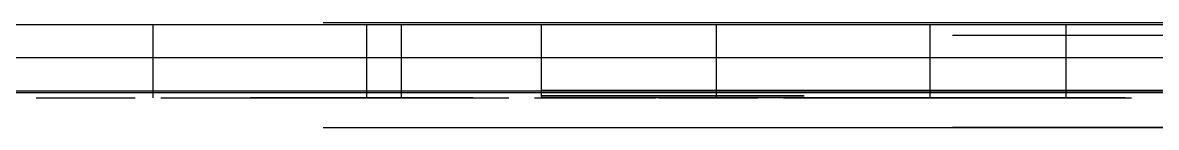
# Model space of a CAD drawing. Header units: metres. Extents: x 34 to 6747, y -110 to 120.
# Drawn here: x 1406 to 2703, y 0 to 120 of the extents above; entities that cross this region are included whole.
import ezdxf

# ---------------------------------------------------------------- set-up
doc = ezdxf.new("R2010")
doc.units = ezdxf.units.M
for name, color, linetype in [('RBAR-T12-F1', 3, 'Continuous'), ('RBAR-T12-H', 3, 'Continuous'), ('RBAR-T16-I', 4, 'Continuous'), ('RBAR-T16-J2', 4, 'Continuous'), ('RBAR-T16-J3', 4, 'Continuous'), ('RBAR-T16-K', 4, 'Continuous'), ('RBAR-T20-M', 5, 'Continuous'), ('RBAR-T20-M1', 5, 'Continuous'), ('RBAR-T20-O', 5, 'Continuous'), ('RBAR-T25-N', 6, 'Continuous'), ('RBAR-T8-A', 1, 'Continuous'), ('RBAR-T8-A1', 1, 'Continuous'), ('RBAR-T8-A2', 1, 'Continuous'), ('RBAR-T8-A3', 1, 'Continuous'), ('RBAR-T8-A4', 1, 'Continuous'), ('RBAR-T8-B', 1, 'Continuous'), ('RBAR-T8-B1', 1, 'Continuous'), ('RBAR-T8-B2', 1, 'Continuous'), ('RBAR-T8-C', 1, 'Continuous'), ('RBAR-T8-D', 1, 'Continuous'), ('RBAR-T8-E', 1, 'Continuous')]:
    doc.layers.add(name, color=color, linetype=linetype)

msp = doc.modelspace()

# ---------------------------------------------------------------- linework, layer by layer
at = {"layer": 'RBAR-T12-F1'}
msp.add_polyline3d([(2000, 36, 1769), (2000, 36, 2894)], dxfattribs=at)
at = {"layer": 'RBAR-T12-H'}
for points in [[(2229.1, 36, 1808.6), (2229.1, 36, 2020.3), (2228.6, 36, 2024.8), (2227.3, 36, 2029.2), (2225.2, 36, 2033.2), (2222.3, 36, 2036.7), (2218.8, 36, 2039.5), (2214.8, 36, 2041.7), (2210.5, 36, 2043), (2206, 36, 2043.4), (2023.1, 36, 2043.4), (2018.6, 36, 2043), (2014.3, 36, 2041.7), (2010.3, 36, 2039.5), (2006.8, 36, 2036.7), (2003.9, 36, 2033.2), (2001.8, 36, 2029.2), (2000.4, 36, 2024.8), (2000, 36, 2020.3), (2000, 36, 1837.5), (2000.4, 36, 1833), (2001.8, 36, 1828.6), (2003.9, 36, 1824.6), (2006.8, 36, 1821.1), (2010.3, 36, 1818.3), (2014.3, 36, 1816.1), (2018.6, 36, 1814.8), (2023.1, 36, 1814.4), (2234.8, 36, 1814.4), (2229.1, 36, 1808.6), (2300.5, 36, 1737.1), (2157.6, 36, 1737.1)], [(2229.1, 36, 2233.9), (2229.1, 36, 2445.6), (2228.6, 36, 2450.1), (2227.3, 36, 2454.5), (2225.2, 36, 2458.4), (2222.3, 36, 2461.9), (2218.8, 36, 2464.8), (2214.8, 36, 2467), (2210.5, 36, 2468.3), (2206, 36, 2468.7), (2023.1, 36, 2468.7), (2018.6, 36, 2468.3), (2014.3, 36, 2467), (2010.3, 36, 2464.8), (2006.8, 36, 2461.9), (2003.9, 36, 2458.4), (2001.8, 36, 2454.5), (2000.4, 36, 2450.1), (2000, 36, 2445.6), (2000, 36, 2262.8), (2000.4, 36, 2258.2), (2001.8, 36, 2253.9), (2003.9, 36, 2249.9), (2006.8, 36, 2246.4), (2010.3, 36, 2243.5), (2014.3, 36, 2241.4), (2018.6, 36, 2240.1), (2023.1, 36, 2239.7), (2234.8, 36, 2239.7), (2229.1, 36, 2233.9), (2300.5, 36, 2162.4), (2157.6, 36, 2162.4)], [(2229.1, 36, 2659.2), (2229.1, 36, 2870.9), (2228.6, 36, 2875.4), (2227.3, 36, 2879.7), (2225.2, 36, 2883.7), (2222.3, 36, 2887.2), (2218.8, 36, 2890.1), (2214.8, 36, 2892.2), (2210.5, 36, 2893.6), (2206, 36, 2894), (2023.1, 36, 2894), (2018.6, 36, 2893.6), (2014.3, 36, 2892.2), (2010.3, 36, 2890.1), (2006.8, 36, 2887.2), (2003.9, 36, 2883.7), (2001.8, 36, 2879.7), (2000.4, 36, 2875.4), (2000, 36, 2870.9), (2000, 36, 2688), (2000.4, 36, 2683.5), (2001.8, 36, 2679.2), (2003.9, 36, 2675.2), (2006.8, 36, 2671.7), (2010.3, 36, 2668.8), (2014.3, 36, 2666.7), (2018.6, 36, 2665.4), (2023.1, 36, 2664.9), (2234.8, 36, 2664.9), (2229.1, 36, 2659.2), (2300.5, 36, 2587.7), (2157.6, 36, 2587.7)]]:
    msp.add_polyline3d(points, dxfattribs=at)
at = {"layer": 'RBAR-T16-I'}
for points in [[(149.9, 80, 732.5), (5149.9, 80, 732.5)], [(370, 80, 2197.5), (5370, 80, 2197.5)]]:
    msp.add_polyline3d(points, dxfattribs=at)
at = {"layer": 'RBAR-T16-J2'}
for points in [[(1750.2, 120, 2098.6), (1750.2, 120, 2859.9), (1750.8, 120, 2866.2), (1752.6, 120, 2872.2), (1755.6, 120, 2877.8), (1759.6, 120, 2882.6), (1764.4, 120, 2886.6), (1770, 120, 2889.6), (1776, 120, 2891.4), (1782.3, 120, 2892), (2784, 120, 2892), (2790.3, 120, 2891.4), (2796.3, 120, 2889.6), (2801.8, 120, 2886.6), (2806.7, 120, 2882.6), (2810.7, 120, 2877.8), (2813.6, 120, 2872.2), (2815.5, 120, 2866.2), (2816.1, 120, 2859.9), (2816.1, 120, 2098.6)], [(1750.2, 0, 38), (1750.2, 0, 799.3), (1750.8, 0, 805.6), (1752.6, 0, 811.6), (1755.6, 0, 817.2), (1759.6, 0, 822), (1764.4, 0, 826), (1770, 0, 829), (1776, 0, 830.8), (1782.3, 0, 831.4), (2784, 0, 831.4), (2790.3, 0, 830.8), (2796.3, 0, 829), (2801.8, 0, 826), (2806.7, 0, 822), (2810.7, 0, 817.2), (2813.6, 0, 811.6), (2815.5, 0, 805.6), (2816.1, 0, 799.3), (2816.1, 0, 38)]]:
    msp.add_polyline3d(points, dxfattribs=at)
at = {"layer": 'RBAR-T16-J3'}
for points in [[(2070, 120, 2102.8), (2070, 120, 2860.1), (2070.6, 120, 2866.3), (2072.4, 120, 2872.3), (2075.4, 120, 2877.8), (2079.3, 120, 2882.7), (2084.2, 120, 2886.6), (2089.7, 120, 2889.6), (2095.7, 120, 2891.4), (2101.9, 120, 2892), (3387.3, 120, 2892), (3393.5, 120, 2891.4), (3399.5, 120, 2889.6), (3405, 120, 2886.6), (3409.8, 120, 2882.7), (3413.8, 120, 2877.8), (3416.7, 120, 2872.3), (3418.6, 120, 2866.3), (3419.2, 120, 2860.1), (3419.2, 120, 2102.8)], [(2070, 0, 38), (2070, 0, 795.3), (2070.6, 0, 801.5), (2072.4, 0, 807.5), (2075.4, 0, 813), (2079.3, 0, 817.8), (2084.2, 0, 821.8), (2089.7, 0, 824.8), (2095.7, 0, 826.6), (2101.9, 0, 827.2), (3387.3, 0, 827.2), (3393.5, 0, 826.6), (3399.5, 0, 824.8), (3405, 0, 821.8), (3409.8, 0, 817.8), (3413.8, 0, 813), (3416.7, 0, 807.5), (3418.6, 0, 801.5), (3419.2, 0, 795.3), (3419.2, 0, 38)]]:
    msp.add_polyline3d(points, dxfattribs=at)
at = {"layer": 'RBAR-T16-K'}
for points in [[(3740, 105.3, 38), (3740, 105.3, 799.8), (3739.4, 105.3, 806), (3737.5, 105.3, 812.1), (3734.6, 105.3, 817.6), (3730.6, 105.3, 822.5), (3725.7, 105.3, 826.5), (3720.2, 105.3, 829.4), (3714.2, 105.3, 831.2), (3707.9, 105.3, 831.9), (2470, 105.3, 831.9)], [(3740, 0, 38), (3740, 0, 799.8), (3739.4, 0, 806), (3737.5, 0, 812.1), (3734.6, 0, 817.6), (3730.6, 0, 822.5), (3725.7, 0, 826.5), (3720.2, 0, 829.4), (3714.2, 0, 831.2), (3707.9, 0, 831.9), (2470, 0, 831.9)]]:
    msp.add_polyline3d(points, dxfattribs=at)
at = {"layer": 'RBAR-T20-M'}
for points in [[(2000, 40, 40), (2000, 40, 410.2), (2001.4, 40, 424.1), (2005.4, 40, 437.4), (2012, 40, 449.7), (2020.8, 40, 460.4), (2031.6, 40, 469.3), (2043.8, 40, 475.8), (2057.1, 40, 479.9), (2071, 40, 481.2), (2557.9, 40, 481.2), (2571.7, 40, 479.9), (2585, 40, 475.8), (2597.3, 40, 469.3), (2608.1, 40, 460.4), (2616.9, 40, 449.7), (2623.5, 40, 437.4), (2627.5, 40, 424.1), (2628.9, 40, 410.2), (2628.9, 40, 40)], [(2000, 40, 2448.8), (2000, 40, 2819), (2001.4, 40, 2832.9), (2005.4, 40, 2846.2), (2012, 40, 2858.4), (2020.8, 40, 2869.2), (2031.6, 40, 2878), (2043.8, 40, 2884.6), (2057.1, 40, 2888.6), (2071, 40, 2890), (2557.9, 40, 2890), (2571.7, 40, 2888.6), (2585, 40, 2884.6), (2597.3, 40, 2878), (2608.1, 40, 2869.2), (2616.9, 40, 2858.4), (2623.5, 40, 2846.2), (2627.5, 40, 2832.9), (2628.9, 40, 2819), (2628.9, 40, 2448.8)]]:
    msp.add_polyline3d(points, dxfattribs=at)
at = {"layer": 'RBAR-T20-M1'}
for points in [[(2000, 40, 610.1), (2000, 40, 766.5), (2001.4, 40, 780.3), (2005.4, 40, 793.6), (2011.9, 40, 805.8), (2020.7, 40, 816.5), (2031.4, 40, 825.3), (2043.6, 40, 831.8), (2056.9, 40, 835.8), (2070.6, 40, 837.2), (3241.2, 40, 837.2), (3254.9, 40, 835.8), (3268.2, 40, 831.8), (3280.4, 40, 825.3), (3291.1, 40, 816.5), (3299.9, 40, 805.8), (3306.4, 40, 793.6), (3310.4, 40, 780.3), (3311.8, 40, 766.5), (3311.8, 40, 40)], [(2000, 40, 2663), (2000, 40, 2819.4), (2001.4, 40, 2833.1), (2005.4, 40, 2846.4), (2011.9, 40, 2858.6), (2020.7, 40, 2869.3), (2031.4, 40, 2878.1), (2043.6, 40, 2884.6), (2056.9, 40, 2888.6), (2070.6, 40, 2890), (3241.2, 40, 2890), (3254.9, 40, 2888.6), (3268.2, 40, 2884.6), (3280.4, 40, 2878.1), (3291.1, 40, 2869.3), (3299.9, 40, 2858.6), (3306.4, 40, 2846.4), (3310.4, 40, 2833.1), (3311.8, 40, 2819.4), (3311.8, 40, 2092.8)]]:
    msp.add_polyline3d(points, dxfattribs=at)
at = {"layer": 'RBAR-T20-O'}
msp.add_polyline3d([(40, 40, 1552.5), (1177.1, 40, 1552.5), (1184.2, 40, 1552.1), (1191.3, 40, 1551), (1198.2, 40, 1549.2), (1455, 40, 1468.2), (1461.9, 40, 1466.4), (1469, 40, 1465.4), (1476.1, 40, 1465), (6126.9, 40, 1465)], dxfattribs=at)
at = {"layer": 'RBAR-T25-N'}
for points in [[(2000, 42.5, 923.1), (2000, 42.5, 1060.5), (2001.7, 42.5, 1077.9), (2006.8, 42.5, 1094.6), (2015, 42.5, 1110), (2026.1, 42.5, 1123.5), (2039.6, 42.5, 1134.6), (2055, 42.5, 1142.8), (2071.7, 42.5, 1147.9), (2089.1, 42.5, 1149.6), (3229.2, 42.5, 1149.6), (3246.6, 42.5, 1147.9), (3263.3, 42.5, 1142.8), (3278.7, 42.5, 1134.6), (3292.2, 42.5, 1123.5), (3303.3, 42.5, 1110), (3311.5, 42.5, 1094.6), (3316.6, 42.5, 1077.9), (3318.3, 42.5, 1060.5), (3318.3, 42.5, 42.5)], [(2000, 42.5, 2661), (2000, 42.5, 2798.4), (2001.7, 42.5, 2815.8), (2006.8, 42.5, 2832.5), (2015, 42.5, 2847.9), (2026.1, 42.5, 2861.4), (2039.6, 42.5, 2872.5), (2055, 42.5, 2880.7), (2071.7, 42.5, 2885.8), (2089.1, 42.5, 2887.5), (3229.2, 42.5, 2887.5), (3246.6, 42.5, 2885.8), (3263.3, 42.5, 2880.7), (3278.7, 42.5, 2872.5), (3292.2, 42.5, 2861.4), (3303.3, 42.5, 2847.9), (3311.5, 42.5, 2832.5), (3316.6, 42.5, 2815.8), (3318.3, 42.5, 2798.4), (3318.3, 42.5, 1780.4)]]:
    msp.add_polyline3d(points, dxfattribs=at)
at = {"layer": 'RBAR-T8-A'}
for points in [[(1554.8, 34, 1284.6), (1554.8, 34, 2409.6)], [(1697.3, 34, 1284.3), (1697.3, 34, 2409.3)]]:
    msp.add_polyline3d(points, dxfattribs=at)
at = {"layer": 'RBAR-T8-A1'}
for points in [[(1692.3, 34, 34), (1692.3, 34, 1384)], [(1692.3, 34, 1546), (1692.3, 34, 2896)], [(2000, 34, 34), (2000, 34, 1384)], [(2000, 34, 1546), (2000, 34, 2896)], [(2307.7, 34, 34), (2307.7, 34, 1384)], [(2307.7, 34, 1546), (2307.7, 34, 2896)], [(2615.4, 34, 34), (2615.4, 34, 1384)], [(2615.4, 34, 1546), (2615.4, 34, 2896)]]:
    msp.add_polyline3d(points, dxfattribs=at)
at = {"layer": 'RBAR-T8-A2'}
for points in [[(1533.3, 34, 34), (1533.3, 34, 1484)], [(1666.7, 34, 34), (1666.7, 34, 1484)], [(1800, 34, 34), (1800, 34, 1484)], [(1933.3, 34, 34), (1933.3, 34, 1484)], [(2066.7, 34, 34), (2066.7, 34, 1484)], [(2200, 34, 34), (2200, 34, 1484)], [(2333.3, 34, 34), (2333.3, 34, 1484)], [(2466.7, 34, 34), (2466.7, 34, 1484)], [(2600, 34, 34), (2600, 34, 1484)]]:
    msp.add_polyline3d(points, dxfattribs=at)
at = {"layer": 'RBAR-T8-A3'}
for points in [[(700, 118, 488.3), (5700, 118, 488.3)], [(842.5, 118, 1139.4), (5842.5, 118, 1139.4)], [(984.9, 118, 1790.6), (5984.9, 118, 1790.6)], [(1127.4, 118, 2441.7), (6127.4, 118, 2441.7)], [(700, 42, 162.8), (5700, 42, 162.8)], [(842.5, 42, 813.9), (5842.5, 42, 813.9)], [(984.9, 42, 1465), (5984.9, 42, 1465)], [(1127.4, 42, 2116.1), (6127.4, 42, 2116.1)], [(1269.9, 42, 2767.2), (6269.9, 42, 2767.2)]]:
    msp.add_polyline3d(points, dxfattribs=at)
at = {"layer": 'RBAR-T8-A4'}
for points in [[(1269.9, 118, 209.3), (6319.9, 118, 209.3)], [(1412.4, 118, 1046.4), (6462.4, 118, 1046.4)], [(1554.8, 118, 1883.6), (6604.8, 118, 1883.6)], [(1697.3, 118, 2720.7), (6747.3, 118, 2720.7)], [(1412.4, 42, 627.9), (6462.4, 42, 627.9)], [(1554.8, 42, 1465), (6604.8, 42, 1465)], [(1697.3, 42, 2302.1), (6747.3, 42, 2302.1)]]:
    msp.add_polyline3d(points, dxfattribs=at)
at = {"layer": 'RBAR-T8-B'}
for points in [[(1421.8, 34, 1840), (1421.8, 34, 2224.2), (1422.1, 34, 2227.3), (1423.1, 34, 2230.4), (1424.6, 34, 2233.2), (1426.6, 34, 2235.6), (1429, 34, 2237.6), (1431.8, 34, 2239.1), (1434.9, 34, 2240.1), (1438, 34, 2240.4), (1518.9, 34, 2240.4), (1522, 34, 2240.1), (1525.1, 34, 2239.1), (1527.9, 34, 2237.6), (1530.3, 34, 2235.6), (1532.3, 34, 2233.2), (1533.8, 34, 2230.4), (1534.8, 34, 2227.3), (1535.1, 34, 2224.2), (1535.1, 34, 1840)], [(1564.3, 34, 1840), (1564.3, 34, 2224.2), (1564.6, 34, 2227.3), (1565.5, 34, 2230.4), (1567, 34, 2233.2), (1569, 34, 2235.6), (1571.5, 34, 2237.6), (1574.3, 34, 2239.1), (1577.3, 34, 2240.1), (1580.5, 34, 2240.4), (1661.4, 34, 2240.4), (1664.5, 34, 2240.1), (1667.5, 34, 2239.1), (1670.3, 34, 2237.6), (1672.8, 34, 2235.6), (1674.8, 34, 2233.2), (1676.3, 34, 2230.4), (1677.2, 34, 2227.3), (1677.5, 34, 2224.2), (1677.5, 34, 1840)], [(1706.8, 34, 1840), (1706.8, 34, 2224.2), (1707.1, 34, 2227.3), (1708, 34, 2230.4), (1709.5, 34, 2233.2), (1711.5, 34, 2235.6), (1713.9, 34, 2237.6), (1716.7, 34, 2239.1), (1719.8, 34, 2240.1), (1722.9, 34, 2240.4), (1803.8, 34, 2240.4), (1807, 34, 2240.1), (1810, 34, 2239.1), (1812.8, 34, 2237.6), (1815.3, 34, 2235.6), (1817.3, 34, 2233.2), (1818.8, 34, 2230.4), (1819.7, 34, 2227.3), (1820, 34, 2224.2), (1820, 34, 1840)], [(1849.2, 34, 1840), (1849.2, 34, 2224.2), (1849.5, 34, 2227.3), (1850.4, 34, 2230.4), (1851.9, 34, 2233.2), (1854, 34, 2235.6), (1856.4, 34, 2237.6), (1859.2, 34, 2239.1), (1862.2, 34, 2240.1), (1865.4, 34, 2240.4), (1946.3, 34, 2240.4), (1949.4, 34, 2240.1), (1952.5, 34, 2239.1), (1955.3, 34, 2237.6), (1957.7, 34, 2235.6), (1959.7, 34, 2233.2), (1961.2, 34, 2230.4), (1962.1, 34, 2227.3), (1962.5, 34, 2224.2), (1962.5, 34, 1840)], [(1991.7, 34, 1840), (1991.7, 34, 2224.2), (1992, 34, 2227.3), (1992.9, 34, 2230.4), (1994.4, 34, 2233.2), (1996.4, 34, 2235.6), (1998.9, 34, 2237.6), (2001.7, 34, 2239.1), (2004.7, 34, 2240.1), (2007.9, 34, 2240.4), (2088.7, 34, 2240.4), (2091.9, 34, 2240.1), (2094.9, 34, 2239.1), (2097.7, 34, 2237.6), (2100.2, 34, 2235.6), (2102.2, 34, 2233.2), (2103.7, 34, 2230.4), (2104.6, 34, 2227.3), (2104.9, 34, 2224.2), (2104.9, 34, 1840)], [(2134.1, 34, 1840), (2134.1, 34, 2224.2), (2134.5, 34, 2227.3), (2135.4, 34, 2230.4), (2136.9, 34, 2233.2), (2138.9, 34, 2235.6), (2141.3, 34, 2237.6), (2144.1, 34, 2239.1), (2147.2, 34, 2240.1), (2150.3, 34, 2240.4), (2231.2, 34, 2240.4), (2234.4, 34, 2240.1), (2237.4, 34, 2239.1), (2240.2, 34, 2237.6), (2242.6, 34, 2235.6), (2244.6, 34, 2233.2), (2246.1, 34, 2230.4), (2247.1, 34, 2227.3), (2247.4, 34, 2224.2), (2247.4, 34, 1840)], [(2276.6, 34, 1840), (2276.6, 34, 2224.2), (2276.9, 34, 2227.3), (2277.8, 34, 2230.4), (2279.3, 34, 2233.2), (2281.3, 34, 2235.6), (2283.8, 34, 2237.6), (2286.6, 34, 2239.1), (2289.6, 34, 2240.1), (2292.8, 34, 2240.4), (2373.7, 34, 2240.4), (2376.8, 34, 2240.1), (2379.9, 34, 2239.1), (2382.6, 34, 2237.6), (2385.1, 34, 2235.6), (2387.1, 34, 2233.2), (2388.6, 34, 2230.4), (2389.5, 34, 2227.3), (2389.8, 34, 2224.2), (2389.8, 34, 1840)], [(2419.1, 34, 1840), (2419.1, 34, 2224.2), (2419.4, 34, 2227.3), (2420.3, 34, 2230.4), (2421.8, 34, 2233.2), (2423.8, 34, 2235.6), (2426.3, 34, 2237.6), (2429.1, 34, 2239.1), (2432.1, 34, 2240.1), (2435.2, 34, 2240.4), (2516.1, 34, 2240.4), (2519.3, 34, 2240.1), (2522.3, 34, 2239.1), (2525.1, 34, 2237.6), (2527.6, 34, 2235.6), (2529.6, 34, 2233.2), (2531.1, 34, 2230.4), (2532, 34, 2227.3), (2532.3, 34, 2224.2), (2532.3, 34, 1840)], [(2561.5, 34, 1840), (2561.5, 34, 2224.2), (2561.8, 34, 2227.3), (2562.8, 34, 2230.4), (2564.3, 34, 2233.2), (2566.3, 34, 2235.6), (2568.7, 34, 2237.6), (2571.5, 34, 2239.1), (2574.5, 34, 2240.1), (2577.7, 34, 2240.4), (2658.6, 34, 2240.4), (2661.7, 34, 2240.1), (2664.8, 34, 2239.1), (2667.6, 34, 2237.6), (2670, 34, 2235.6), (2672, 34, 2233.2), (2673.5, 34, 2230.4), (2674.5, 34, 2227.3), (2674.8, 34, 2224.2), (2674.8, 34, 1840)]]:
    msp.add_polyline3d(points, dxfattribs=at)
at = {"layer": 'RBAR-T8-B1'}
for points in [[(2000, 34, 1022.2), (2000, 34, 1397.9), (2000.3, 34, 1401), (2001.2, 34, 1404), (2002.7, 34, 1406.7), (2004.6, 34, 1409.1), (2007, 34, 1411.1), (2009.8, 34, 1412.5), (2012.7, 34, 1413.4), (2015.8, 34, 1413.7), (2114.7, 34, 1413.7), (2117.8, 34, 1413.4), (2120.8, 34, 1412.5), (2123.5, 34, 1411.1), (2125.9, 34, 1409.1), (2127.9, 34, 1406.7), (2129.3, 34, 1404), (2130.2, 34, 1401), (2130.5, 34, 1397.9), (2130.5, 34, 1022.2)], [(2000, 34, 1516.3), (2000, 34, 1892), (2000.3, 34, 1895.1), (2001.2, 34, 1898.1), (2002.7, 34, 1900.8), (2004.6, 34, 1903.2), (2007, 34, 1905.2), (2009.8, 34, 1906.6), (2012.7, 34, 1907.5), (2015.8, 34, 1907.8), (2114.7, 34, 1907.8), (2117.8, 34, 1907.5), (2120.8, 34, 1906.6), (2123.5, 34, 1905.2), (2125.9, 34, 1903.2), (2127.9, 34, 1900.8), (2129.3, 34, 1898.1), (2130.2, 34, 1895.1), (2130.5, 34, 1892), (2130.5, 34, 1516.3)], [(2000, 34, 2010.3), (2000, 34, 2386.1), (2000.3, 34, 2389.2), (2001.2, 34, 2392.1), (2002.7, 34, 2394.9), (2004.6, 34, 2397.3), (2007, 34, 2399.2), (2009.8, 34, 2400.7), (2012.7, 34, 2401.6), (2015.8, 34, 2401.9), (2114.7, 34, 2401.9), (2117.8, 34, 2401.6), (2120.8, 34, 2400.7), (2123.5, 34, 2399.2), (2125.9, 34, 2397.3), (2127.9, 34, 2394.9), (2129.3, 34, 2392.1), (2130.2, 34, 2389.2), (2130.5, 34, 2386.1), (2130.5, 34, 2010.3)], [(2000, 34, 2504.4), (2000, 34, 2880.2), (2000.3, 34, 2883.3), (2001.2, 34, 2886.2), (2002.7, 34, 2889), (2004.6, 34, 2891.4), (2007, 34, 2893.3), (2009.8, 34, 2894.8), (2012.7, 34, 2895.7), (2015.8, 34, 2896), (2114.7, 34, 2896), (2117.8, 34, 2895.7), (2120.8, 34, 2894.8), (2123.5, 34, 2893.3), (2125.9, 34, 2891.4), (2127.9, 34, 2889), (2129.3, 34, 2886.2), (2130.2, 34, 2883.3), (2130.5, 34, 2880.2), (2130.5, 34, 2504.4)]]:
    msp.add_polyline3d(points, dxfattribs=at)
at = {"layer": 'RBAR-T8-B2'}
for points in [[(1555.6, 34, 2455.4), (1555.6, 34, 2879.8), (1555.6, 34.3, 2883), (1555.6, 35.2, 2886), (1555.6, 36.7, 2888.8), (1555.6, 38.7, 2891.3), (1555.6, 41.2, 2893.3), (1555.6, 44, 2894.8), (1555.6, 47, 2895.7), (1555.6, 50.2, 2896), (1555.6, 100.7, 2896), (1555.6, 103.8, 2895.7), (1555.6, 106.9, 2894.8), (1555.6, 109.7, 2893.3), (1555.6, 112.1, 2891.3), (1555.6, 114.1, 2888.8), (1555.6, 115.6, 2886), (1555.6, 116.5, 2883), (1555.6, 116.9, 2879.8), (1555.6, 116.9, 2455.4)], [(1800, 34, 34), (1800, 34, 458.4), (1800, 34.3, 461.5), (1800, 35.2, 464.6), (1800, 36.7, 467.4), (1800, 38.7, 469.8), (1800, 41.2, 471.8), (1800, 44, 473.3), (1800, 47, 474.2), (1800, 50.2, 474.6), (1800, 100.7, 474.6), (1800, 103.8, 474.2), (1800, 106.9, 473.3), (1800, 109.7, 471.8), (1800, 112.1, 469.8), (1800, 114.1, 467.4), (1800, 115.6, 464.6), (1800, 116.5, 461.5), (1800, 116.9, 458.4), (1800, 116.9, 34)], [(1800, 34, 639.4), (1800, 34, 1063.7), (1800, 34.3, 1066.9), (1800, 35.2, 1069.9), (1800, 36.7, 1072.7), (1800, 38.7, 1075.2), (1800, 41.2, 1077.2), (1800, 44, 1078.7), (1800, 47, 1079.6), (1800, 50.2, 1079.9), (1800, 100.7, 1079.9), (1800, 103.8, 1079.6), (1800, 106.9, 1078.7), (1800, 109.7, 1077.2), (1800, 112.1, 1075.2), (1800, 114.1, 1072.7), (1800, 115.6, 1069.9), (1800, 116.5, 1066.9), (1800, 116.9, 1063.7), (1800, 116.9, 639.4)], [(1800, 34, 1244.7), (1800, 34, 1669.1), (1800, 34.3, 1672.3), (1800, 35.2, 1675.3), (1800, 36.7, 1678.1), (1800, 38.7, 1680.5), (1800, 41.2, 1682.6), (1800, 44, 1684), (1800, 47, 1685), (1800, 50.2, 1685.3), (1800, 100.7, 1685.3), (1800, 103.8, 1685), (1800, 106.9, 1684), (1800, 109.7, 1682.6), (1800, 112.1, 1680.5), (1800, 114.1, 1678.1), (1800, 115.6, 1675.3), (1800, 116.5, 1672.3), (1800, 116.9, 1669.1), (1800, 116.9, 1244.7)], [(1800, 34, 1850.1), (1800, 34, 2274.5), (1800, 34.3, 2277.6), (1800, 35.2, 2280.7), (1800, 36.7, 2283.5), (1800, 38.7, 2285.9), (1800, 41.2, 2287.9), (1800, 44, 2289.4), (1800, 47, 2290.3), (1800, 50.2, 2290.6), (1800, 100.7, 2290.6), (1800, 103.8, 2290.3), (1800, 106.9, 2289.4), (1800, 109.7, 2287.9), (1800, 112.1, 2285.9), (1800, 114.1, 2283.5), (1800, 115.6, 2280.7), (1800, 116.5, 2277.6), (1800, 116.9, 2274.5), (1800, 116.9, 1850.1)], [(1839.8, 34, 1418.6), (1839.8, 34, 1842.9), (1839.8, 34.3, 1846.1), (1839.8, 35.2, 1849.1), (1839.8, 36.7, 1851.9), (1839.8, 38.7, 1854.4), (1839.8, 41.2, 1856.4), (1839.8, 44, 1857.9), (1839.8, 47, 1858.8), (1839.8, 50.2, 1859.1), (1839.8, 100.7, 1859.1), (1839.8, 103.8, 1858.8), (1839.8, 106.9, 1857.9), (1839.8, 109.7, 1856.4), (1839.8, 112.1, 1854.4), (1839.8, 114.1, 1851.9), (1839.8, 115.6, 1849.1), (1839.8, 116.5, 1846.1), (1839.8, 116.9, 1842.9), (1839.8, 116.9, 1418.6)], [(2000, 34, 2455.4), (2000, 34, 2879.8), (2000, 34.3, 2883), (2000, 35.2, 2886), (2000, 36.7, 2888.8), (2000, 38.7, 2891.3), (2000, 41.2, 2893.3), (2000, 44, 2894.8), (2000, 47, 2895.7), (2000, 50.2, 2896), (2000, 100.7, 2896), (2000, 103.8, 2895.7), (2000, 106.9, 2894.8), (2000, 109.7, 2893.3), (2000, 112.1, 2891.3), (2000, 114.1, 2888.8), (2000, 115.6, 2886), (2000, 116.5, 2883), (2000, 116.9, 2879.8), (2000, 116.9, 2455.4)], [(2200, 34, 34), (2200, 34, 458.4), (2200, 34.3, 461.5), (2200, 35.2, 464.6), (2200, 36.7, 467.4), (2200, 38.7, 469.8), (2200, 41.2, 471.8), (2200, 44, 473.3), (2200, 47, 474.2), (2200, 50.2, 474.6), (2200, 100.7, 474.6), (2200, 103.8, 474.2), (2200, 106.9, 473.3), (2200, 109.7, 471.8), (2200, 112.1, 469.8), (2200, 114.1, 467.4), (2200, 115.6, 464.6), (2200, 116.5, 461.5), (2200, 116.9, 458.4), (2200, 116.9, 34)], [(2200, 34, 639.4), (2200, 34, 1063.7), (2200, 34.3, 1066.9), (2200, 35.2, 1069.9), (2200, 36.7, 1072.7), (2200, 38.7, 1075.2), (2200, 41.2, 1077.2), (2200, 44, 1078.7), (2200, 47, 1079.6), (2200, 50.2, 1079.9), (2200, 100.7, 1079.9), (2200, 103.8, 1079.6), (2200, 106.9, 1078.7), (2200, 109.7, 1077.2), (2200, 112.1, 1075.2), (2200, 114.1, 1072.7), (2200, 115.6, 1069.9), (2200, 116.5, 1066.9), (2200, 116.9, 1063.7), (2200, 116.9, 639.4)], [(2200, 34, 1244.7), (2200, 34, 1669.1), (2200, 34.3, 1672.3), (2200, 35.2, 1675.3), (2200, 36.7, 1678.1), (2200, 38.7, 1680.5), (2200, 41.2, 1682.6), (2200, 44, 1684), (2200, 47, 1685), (2200, 50.2, 1685.3), (2200, 100.7, 1685.3), (2200, 103.8, 1685), (2200, 106.9, 1684), (2200, 109.7, 1682.6), (2200, 112.1, 1680.5), (2200, 114.1, 1678.1), (2200, 115.6, 1675.3), (2200, 116.5, 1672.3), (2200, 116.9, 1669.1), (2200, 116.9, 1244.7)], [(2200, 34, 1850.1), (2200, 34, 2274.5), (2200, 34.3, 2277.6), (2200, 35.2, 2280.7), (2200, 36.7, 2283.5), (2200, 38.7, 2285.9), (2200, 41.2, 2287.9), (2200, 44, 2289.4), (2200, 47, 2290.3), (2200, 50.2, 2290.6), (2200, 100.7, 2290.6), (2200, 103.8, 2290.3), (2200, 106.9, 2289.4), (2200, 109.7, 2287.9), (2200, 112.1, 2285.9), (2200, 114.1, 2283.5), (2200, 115.6, 2280.7), (2200, 116.5, 2277.6), (2200, 116.9, 2274.5), (2200, 116.9, 1850.1)], [(2444.4, 34, 2455.4), (2444.4, 34, 2879.8), (2444.4, 34.3, 2883), (2444.4, 35.2, 2886), (2444.4, 36.7, 2888.8), (2444.4, 38.7, 2891.3), (2444.4, 41.2, 2893.3), (2444.4, 44, 2894.8), (2444.4, 47, 2895.7), (2444.4, 50.2, 2896), (2444.4, 100.7, 2896), (2444.4, 103.8, 2895.7), (2444.4, 106.9, 2894.8), (2444.4, 109.7, 2893.3), (2444.4, 112.1, 2891.3), (2444.4, 114.1, 2888.8), (2444.4, 115.6, 2886), (2444.4, 116.5, 2883), (2444.4, 116.9, 2879.8), (2444.4, 116.9, 2455.4)], [(2600, 34, 34), (2600, 34, 458.4), (2600, 34.3, 461.5), (2600, 35.2, 464.6), (2600, 36.7, 467.4), (2600, 38.7, 469.8), (2600, 41.2, 471.8), (2600, 44, 473.3), (2600, 47, 474.2), (2600, 50.2, 474.6), (2600, 100.7, 474.6), (2600, 103.8, 474.2), (2600, 106.9, 473.3), (2600, 109.7, 471.8), (2600, 112.1, 469.8), (2600, 114.1, 467.4), (2600, 115.6, 464.6), (2600, 116.5, 461.5), (2600, 116.9, 458.4), (2600, 116.9, 34)], [(2600, 34, 639.4), (2600, 34, 1063.7), (2600, 34.3, 1066.9), (2600, 35.2, 1069.9), (2600, 36.7, 1072.7), (2600, 38.7, 1075.2), (2600, 41.2, 1077.2), (2600, 44, 1078.7), (2600, 47, 1079.6), (2600, 50.2, 1079.9), (2600, 100.7, 1079.9), (2600, 103.8, 1079.6), (2600, 106.9, 1078.7), (2600, 109.7, 1077.2), (2600, 112.1, 1075.2), (2600, 114.1, 1072.7), (2600, 115.6, 1069.9), (2600, 116.5, 1066.9), (2600, 116.9, 1063.7), (2600, 116.9, 639.4)], [(2600, 34, 1244.7), (2600, 34, 1669.1), (2600, 34.3, 1672.3), (2600, 35.2, 1675.3), (2600, 36.7, 1678.1), (2600, 38.7, 1680.5), (2600, 41.2, 1682.6), (2600, 44, 1684), (2600, 47, 1685), (2600, 50.2, 1685.3), (2600, 100.7, 1685.3), (2600, 103.8, 1685), (2600, 106.9, 1684), (2600, 109.7, 1682.6), (2600, 112.1, 1680.5), (2600, 114.1, 1678.1), (2600, 115.6, 1675.3), (2600, 116.5, 1672.3), (2600, 116.9, 1669.1), (2600, 116.9, 1244.7)], [(2600, 34, 1850.1), (2600, 34, 2274.5), (2600, 34.3, 2277.6), (2600, 35.2, 2280.7), (2600, 36.7, 2283.5), (2600, 38.7, 2285.9), (2600, 41.2, 2287.9), (2600, 44, 2289.4), (2600, 47, 2290.3), (2600, 50.2, 2290.6), (2600, 100.7, 2290.6), (2600, 103.8, 2290.3), (2600, 106.9, 2289.4), (2600, 109.7, 2287.9), (2600, 112.1, 2285.9), (2600, 114.1, 2283.5), (2600, 115.6, 2280.7), (2600, 116.5, 2277.6), (2600, 116.9, 2274.5), (2600, 116.9, 1850.1)]]:
    msp.add_polyline3d(points, dxfattribs=at)
at = {"layer": 'RBAR-T8-C'}
msp.add_polyline3d([(2374.9, 34, 2313.9), (2374.9, 34, 2879.8), (2374.6, 34, 2883), (2373.7, 34, 2886), (2372.2, 34, 2888.8), (2370.2, 34, 2891.3), (2367.7, 34, 2893.3), (2364.9, 34, 2894.8), (2361.9, 34, 2895.7), (2358.7, 34, 2896), (2000, 34, 2896)], dxfattribs=at)
at = {"layer": 'RBAR-T8-D'}
for points in [[(1873.5, 34, 581.4), (1873.5, 34, 883.9), (1873.2, 34, 886.9), (1872.3, 34, 889.9), (1870.9, 34, 892.6), (1868.9, 34, 894.9), (1866.6, 34, 896.9), (1863.9, 34, 898.3), (1860.9, 34, 899.2), (1857.9, 34, 899.5), (1682.3, 34, 899.5), (1679.2, 34, 899.2), (1676.3, 34, 898.3), (1673.6, 34, 896.9), (1671.2, 34, 894.9), (1669.3, 34, 892.6), (1667.9, 34, 889.9), (1667, 34, 886.9), (1666.7, 34, 883.9), (1666.7, 34, 600.9), (1667, 34, 597.9), (1667.9, 34, 595), (1669.3, 34, 592.3), (1671.2, 34, 589.9), (1673.6, 34, 588), (1676.3, 34, 586.5), (1679.2, 34, 585.6), (1682.3, 34, 585.3), (1877.4, 34, 585.3), (1873.5, 34, 581.4), (1921.8, 34, 533.1), (1825.2, 34, 533.1)], [(1873.5, 34, 1080.5), (1873.5, 34, 1383), (1873.2, 34, 1386.1), (1872.3, 34, 1389), (1870.9, 34, 1391.7), (1868.9, 34, 1394), (1866.6, 34, 1396), (1863.9, 34, 1397.4), (1860.9, 34, 1398.3), (1857.9, 34, 1398.6), (1682.3, 34, 1398.6), (1679.2, 34, 1398.3), (1676.3, 34, 1397.4), (1673.6, 34, 1396), (1671.2, 34, 1394), (1669.3, 34, 1391.7), (1667.9, 34, 1389), (1667, 34, 1386.1), (1666.7, 34, 1383), (1666.7, 34, 1100.1), (1667, 34, 1097), (1667.9, 34, 1094.1), (1669.3, 34, 1091.4), (1671.2, 34, 1089), (1673.6, 34, 1087.1), (1676.3, 34, 1085.6), (1679.2, 34, 1084.8), (1682.3, 34, 1084.5), (1877.4, 34, 1084.5), (1873.5, 34, 1080.5), (1921.8, 34, 1032.3), (1825.2, 34, 1032.3)], [(1873.5, 34, 1579.7), (1873.5, 34, 1882.1), (1873.2, 34, 1885.2), (1872.3, 34, 1888.1), (1870.9, 34, 1890.8), (1868.9, 34, 1893.2), (1866.6, 34, 1895.1), (1863.9, 34, 1896.6), (1860.9, 34, 1897.4), (1857.9, 34, 1897.7), (1682.3, 34, 1897.7), (1679.2, 34, 1897.4), (1676.3, 34, 1896.6), (1673.6, 34, 1895.1), (1671.2, 34, 1893.2), (1669.3, 34, 1890.8), (1667.9, 34, 1888.1), (1667, 34, 1885.2), (1666.7, 34, 1882.1), (1666.7, 34, 1599.2), (1667, 34, 1596.1), (1667.9, 34, 1593.2), (1669.3, 34, 1590.5), (1671.2, 34, 1588.2), (1673.6, 34, 1586.2), (1676.3, 34, 1584.8), (1679.2, 34, 1583.9), (1682.3, 34, 1583.6), (1877.4, 34, 1583.6), (1873.5, 34, 1579.7), (1921.8, 34, 1531.4), (1825.2, 34, 1531.4)], [(1873.5, 34, 2078.8), (1873.5, 34, 2381.3), (1873.2, 34, 2384.3), (1872.3, 34, 2387.2), (1870.9, 34, 2389.9), (1868.9, 34, 2392.3), (1866.6, 34, 2394.2), (1863.9, 34, 2395.7), (1860.9, 34, 2396.6), (1857.9, 34, 2396.9), (1682.3, 34, 2396.9), (1679.2, 34, 2396.6), (1676.3, 34, 2395.7), (1673.6, 34, 2394.2), (1671.2, 34, 2392.3), (1669.3, 34, 2389.9), (1667.9, 34, 2387.2), (1667, 34, 2384.3), (1666.7, 34, 2381.3), (1666.7, 34, 2098.3), (1667, 34, 2095.3), (1667.9, 34, 2092.3), (1669.3, 34, 2089.6), (1671.2, 34, 2087.3), (1673.6, 34, 2085.3), (1676.3, 34, 2083.9), (1679.2, 34, 2083), (1682.3, 34, 2082.7), (1877.4, 34, 2082.7), (1873.5, 34, 2078.8), (1921.8, 34, 2030.5), (1825.2, 34, 2030.5)], [(1873.5, 34, 2577.9), (1873.5, 34, 2880.4), (1873.2, 34, 2883.4), (1872.3, 34, 2886.4), (1870.9, 34, 2889.1), (1868.9, 34, 2891.4), (1866.6, 34, 2893.4), (1863.9, 34, 2894.8), (1860.9, 34, 2895.7), (1857.9, 34, 2896), (1682.3, 34, 2896), (1679.2, 34, 2895.7), (1676.3, 34, 2894.8), (1673.6, 34, 2893.4), (1671.2, 34, 2891.4), (1669.3, 34, 2889.1), (1667.9, 34, 2886.4), (1667, 34, 2883.4), (1666.7, 34, 2880.4), (1666.7, 34, 2597.4), (1667, 34, 2594.4), (1667.9, 34, 2591.5), (1669.3, 34, 2588.8), (1671.2, 34, 2586.4), (1673.6, 34, 2584.5), (1676.3, 34, 2583), (1679.2, 34, 2582.1), (1682.3, 34, 2581.8), (1877.4, 34, 2581.8), (1873.5, 34, 2577.9), (1921.8, 34, 2529.6), (1825.2, 34, 2529.6)], [(2540.2, 34, 581.4), (2540.2, 34, 883.9), (2539.9, 34, 886.9), (2539, 34, 889.9), (2537.5, 34, 892.6), (2535.6, 34, 894.9), (2533.2, 34, 896.9), (2530.5, 34, 898.3), (2527.6, 34, 899.2), (2524.6, 34, 899.5), (2348.9, 34, 899.5), (2345.9, 34, 899.2), (2343, 34, 898.3), (2340.3, 34, 896.9), (2337.9, 34, 894.9), (2336, 34, 892.6), (2334.5, 34, 889.9), (2333.6, 34, 886.9), (2333.3, 34, 883.9), (2333.3, 34, 600.9), (2333.6, 34, 597.9), (2334.5, 34, 595), (2336, 34, 592.3), (2337.9, 34, 589.9), (2340.3, 34, 588), (2343, 34, 586.5), (2345.9, 34, 585.6), (2348.9, 34, 585.3), (2544.1, 34, 585.3), (2540.2, 34, 581.4), (2588.5, 34, 533.1), (2491.9, 34, 533.1)], [(2540.2, 34, 1080.5), (2540.2, 34, 1383), (2539.9, 34, 1386.1), (2539, 34, 1389), (2537.5, 34, 1391.7), (2535.6, 34, 1394), (2533.2, 34, 1396), (2530.5, 34, 1397.4), (2527.6, 34, 1398.3), (2524.6, 34, 1398.6), (2348.9, 34, 1398.6), (2345.9, 34, 1398.3), (2343, 34, 1397.4), (2340.3, 34, 1396), (2337.9, 34, 1394), (2336, 34, 1391.7), (2334.5, 34, 1389), (2333.6, 34, 1386.1), (2333.3, 34, 1383), (2333.3, 34, 1100.1), (2333.6, 34, 1097), (2334.5, 34, 1094.1), (2336, 34, 1091.4), (2337.9, 34, 1089), (2340.3, 34, 1087.1), (2343, 34, 1085.6), (2345.9, 34, 1084.8), (2348.9, 34, 1084.5), (2544.1, 34, 1084.5), (2540.2, 34, 1080.5), (2588.5, 34, 1032.3), (2491.9, 34, 1032.3)], [(2540.2, 34, 1579.7), (2540.2, 34, 1882.1), (2539.9, 34, 1885.2), (2539, 34, 1888.1), (2537.5, 34, 1890.8), (2535.6, 34, 1893.2), (2533.2, 34, 1895.1), (2530.5, 34, 1896.6), (2527.6, 34, 1897.4), (2524.6, 34, 1897.7), (2348.9, 34, 1897.7), (2345.9, 34, 1897.4), (2343, 34, 1896.6), (2340.3, 34, 1895.1), (2337.9, 34, 1893.2), (2336, 34, 1890.8), (2334.5, 34, 1888.1), (2333.6, 34, 1885.2), (2333.3, 34, 1882.1), (2333.3, 34, 1599.2), (2333.6, 34, 1596.1), (2334.5, 34, 1593.2), (2336, 34, 1590.5), (2337.9, 34, 1588.2), (2340.3, 34, 1586.2), (2343, 34, 1584.8), (2345.9, 34, 1583.9), (2348.9, 34, 1583.6), (2544.1, 34, 1583.6), (2540.2, 34, 1579.7), (2588.5, 34, 1531.4), (2491.9, 34, 1531.4)], [(2540.2, 34, 2078.8), (2540.2, 34, 2381.3), (2539.9, 34, 2384.3), (2539, 34, 2387.2), (2537.5, 34, 2389.9), (2535.6, 34, 2392.3), (2533.2, 34, 2394.2), (2530.5, 34, 2395.7), (2527.6, 34, 2396.6), (2524.6, 34, 2396.9), (2348.9, 34, 2396.9), (2345.9, 34, 2396.6), (2343, 34, 2395.7), (2340.3, 34, 2394.2), (2337.9, 34, 2392.3), (2336, 34, 2389.9), (2334.5, 34, 2387.2), (2333.6, 34, 2384.3), (2333.3, 34, 2381.3), (2333.3, 34, 2098.3), (2333.6, 34, 2095.3), (2334.5, 34, 2092.3), (2336, 34, 2089.6), (2337.9, 34, 2087.3), (2340.3, 34, 2085.3), (2343, 34, 2083.9), (2345.9, 34, 2083), (2348.9, 34, 2082.7), (2544.1, 34, 2082.7), (2540.2, 34, 2078.8), (2588.5, 34, 2030.5), (2491.9, 34, 2030.5)], [(2540.2, 34, 2577.9), (2540.2, 34, 2880.4), (2539.9, 34, 2883.4), (2539, 34, 2886.4), (2537.5, 34, 2889.1), (2535.6, 34, 2891.4), (2533.2, 34, 2893.4), (2530.5, 34, 2894.8), (2527.6, 34, 2895.7), (2524.6, 34, 2896), (2348.9, 34, 2896), (2345.9, 34, 2895.7), (2343, 34, 2894.8), (2340.3, 34, 2893.4), (2337.9, 34, 2891.4), (2336, 34, 2889.1), (2334.5, 34, 2886.4), (2333.6, 34, 2883.4), (2333.3, 34, 2880.4), (2333.3, 34, 2597.4), (2333.6, 34, 2594.4), (2334.5, 34, 2591.5), (2336, 34, 2588.8), (2337.9, 34, 2586.4), (2340.3, 34, 2584.5), (2343, 34, 2583), (2345.9, 34, 2582.1), (2348.9, 34, 2581.8), (2544.1, 34, 2581.8), (2540.2, 34, 2577.9), (2588.5, 34, 2529.6), (2491.9, 34, 2529.6)]]:
    msp.add_polyline3d(points, dxfattribs=at)
at = {"layer": 'RBAR-T8-E'}
for points in [[(2167.6, 34, 376.6), (2167.6, 34, 429.9), (2167.3, 34, 433.5), (2166.1, 34, 436.9), (2164.3, 34, 439.9), (2161.9, 34, 442.5), (2159, 34, 444.6), (2155.7, 34, 445.9), (2152.2, 34, 446.6), (2148.6, 34, 446.5), (2145.1, 34, 445.6), (2141.9, 34, 444), (2139.2, 34, 441.7), (2004.8, 34, 307.4), (2002.6, 34, 304.6), (2001, 34, 301.4), (2000.1, 34, 298), (2000, 34, 294.4), (2000.6, 34, 290.9), (2002, 34, 287.6), (2004, 34, 284.7), (2006.6, 34, 282.3), (2009.7, 34, 280.4), (2013.1, 34, 279.3), (2016.6, 34, 278.9), (2069.9, 34, 278.9)], [(2167.6, 34, 621.6), (2167.6, 34, 674.9), (2167.3, 34, 678.4), (2166.1, 34, 681.8), (2164.3, 34, 684.9), (2161.9, 34, 687.5), (2159, 34, 689.5), (2155.7, 34, 690.9), (2152.2, 34, 691.5), (2148.6, 34, 691.4), (2145.1, 34, 690.5), (2141.9, 34, 688.9), (2139.2, 34, 686.7), (2004.8, 34, 552.3), (2002.6, 34, 549.6), (2001, 34, 546.4), (2000.1, 34, 542.9), (2000, 34, 539.4), (2000.6, 34, 535.9), (2002, 34, 532.6), (2004, 34, 529.6), (2006.6, 34, 527.2), (2009.7, 34, 525.4), (2013.1, 34, 524.3), (2016.6, 34, 523.9), (2069.9, 34, 523.9)], [(2167.6, 34, 866.5), (2167.6, 34, 919.8), (2167.3, 34, 923.4), (2166.1, 34, 926.8), (2164.3, 34, 929.8), (2161.9, 34, 932.4), (2159, 34, 934.5), (2155.7, 34, 935.8), (2152.2, 34, 936.5), (2148.6, 34, 936.3), (2145.1, 34, 935.5), (2141.9, 34, 933.9), (2139.2, 34, 931.6), (2004.8, 34, 797.3), (2002.6, 34, 794.5), (2001, 34, 791.3), (2000.1, 34, 787.9), (2000, 34, 784.3), (2000.6, 34, 780.8), (2002, 34, 777.5), (2004, 34, 774.6), (2006.6, 34, 772.2), (2009.7, 34, 770.3), (2013.1, 34, 769.2), (2016.6, 34, 768.8), (2069.9, 34, 768.8)], [(2167.6, 34, 1111.5), (2167.6, 34, 1164.8), (2167.3, 34, 1168.3), (2166.1, 34, 1171.7), (2164.3, 34, 1174.8), (2161.9, 34, 1177.4), (2159, 34, 1179.4), (2155.7, 34, 1180.8), (2152.2, 34, 1181.4), (2148.6, 34, 1181.3), (2145.1, 34, 1180.4), (2141.9, 34, 1178.8), (2139.2, 34, 1176.6), (2004.8, 34, 1042.2), (2002.6, 34, 1039.5), (2001, 34, 1036.3), (2000.1, 34, 1032.8), (2000, 34, 1029.3), (2000.6, 34, 1025.7), (2002, 34, 1022.5), (2004, 34, 1019.5), (2006.6, 34, 1017.1), (2009.7, 34, 1015.3), (2013.1, 34, 1014.2), (2016.6, 34, 1013.8), (2069.9, 34, 1013.8)], [(2167.6, 34, 1356.4), (2167.6, 34, 1409.7), (2167.3, 34, 1413.3), (2166.1, 34, 1416.6), (2164.3, 34, 1419.7), (2161.9, 34, 1422.3), (2159, 34, 1424.3), (2155.7, 34, 1425.7), (2152.2, 34, 1426.3), (2148.6, 34, 1426.2), (2145.1, 34, 1425.3), (2141.9, 34, 1423.7), (2139.2, 34, 1421.5), (2004.8, 34, 1287.2), (2002.6, 34, 1284.4), (2001, 34, 1281.2), (2000.1, 34, 1277.8), (2000, 34, 1274.2), (2000.6, 34, 1270.7), (2002, 34, 1267.4), (2004, 34, 1264.5), (2006.6, 34, 1262), (2009.7, 34, 1260.2), (2013.1, 34, 1259.1), (2016.6, 34, 1258.7), (2069.9, 34, 1258.7)], [(2167.6, 34, 1601.4), (2167.6, 34, 1654.7), (2167.3, 34, 1658.2), (2166.1, 34, 1661.6), (2164.3, 34, 1664.6), (2161.9, 34, 1667.3), (2159, 34, 1669.3), (2155.7, 34, 1670.7), (2152.2, 34, 1671.3), (2148.6, 34, 1671.2), (2145.1, 34, 1670.3), (2141.9, 34, 1668.7), (2139.2, 34, 1666.4), (2004.8, 34, 1532.1), (2002.6, 34, 1529.3), (2001, 34, 1526.2), (2000.1, 34, 1522.7), (2000, 34, 1519.1), (2000.6, 34, 1515.6), (2002, 34, 1512.3), (2004, 34, 1509.4), (2006.6, 34, 1507), (2009.7, 34, 1505.2), (2013.1, 34, 1504), (2016.6, 34, 1503.7), (2069.9, 34, 1503.7)], [(2167.6, 34, 1846.3), (2167.6, 34, 1899.6), (2167.3, 34, 1903.1), (2166.1, 34, 1906.5), (2164.3, 34, 1909.6), (2161.9, 34, 1912.2), (2159, 34, 1914.2), (2155.7, 34, 1915.6), (2152.2, 34, 1916.2), (2148.6, 34, 1916.1), (2145.1, 34, 1915.2), (2141.9, 34, 1913.6), (2139.2, 34, 1911.4), (2004.8, 34, 1777.1), (2002.6, 34, 1774.3), (2001, 34, 1771.1), (2000.1, 34, 1767.6), (2000, 34, 1764.1), (2000.6, 34, 1760.6), (2002, 34, 1757.3), (2004, 34, 1754.4), (2006.6, 34, 1751.9), (2009.7, 34, 1750.1), (2013.1, 34, 1749), (2016.6, 34, 1748.6), (2069.9, 34, 1748.6)], [(2167.6, 34, 2091.2), (2167.6, 34, 2144.5), (2167.3, 34, 2148.1), (2166.1, 34, 2151.5), (2164.3, 34, 2154.5), (2161.9, 34, 2157.1), (2159, 34, 2159.2), (2155.7, 34, 2160.5), (2152.2, 34, 2161.2), (2148.6, 34, 2161), (2145.1, 34, 2160.2), (2141.9, 34, 2158.6), (2139.2, 34, 2156.3), (2004.8, 34, 2022), (2002.6, 34, 2019.2), (2001, 34, 2016), (2000.1, 34, 2012.6), (2000, 34, 2009), (2000.6, 34, 2005.5), (2002, 34, 2002.2), (2004, 34, 1999.3), (2006.6, 34, 1996.9), (2009.7, 34, 1995), (2013.1, 34, 1993.9), (2016.6, 34, 1993.5), (2069.9, 34, 1993.5)], [(2167.6, 34, 2336.2), (2167.6, 34, 2389.5), (2167.3, 34, 2393), (2166.1, 34, 2396.4), (2164.3, 34, 2399.5), (2161.9, 34, 2402.1), (2159, 34, 2404.1), (2155.7, 34, 2405.5), (2152.2, 34, 2406.1), (2148.6, 34, 2406), (2145.1, 34, 2405.1), (2141.9, 34, 2403.5), (2139.2, 34, 2401.3), (2004.8, 34, 2266.9), (2002.6, 34, 2264.2), (2001, 34, 2261), (2000.1, 34, 2257.5), (2000, 34, 2254), (2000.6, 34, 2250.5), (2002, 34, 2247.2), (2004, 34, 2244.2), (2006.6, 34, 2241.8), (2009.7, 34, 2240), (2013.1, 34, 2238.9), (2016.6, 34, 2238.5), (2069.9, 34, 2238.5)], [(2167.6, 34, 2581.1), (2167.6, 34, 2634.4), (2167.3, 34, 2638), (2166.1, 34, 2641.4), (2164.3, 34, 2644.4), (2161.9, 34, 2647), (2159, 34, 2649.1), (2155.7, 34, 2650.4), (2152.2, 34, 2651.1), (2148.6, 34, 2650.9), (2145.1, 34, 2650), (2141.9, 34, 2648.5), (2139.2, 34, 2646.2), (2004.8, 34, 2511.9), (2002.6, 34, 2509.1), (2001, 34, 2505.9), (2000.1, 34, 2502.5), (2000, 34, 2498.9), (2000.6, 34, 2495.4), (2002, 34, 2492.1), (2004, 34, 2489.2), (2006.6, 34, 2486.7), (2009.7, 34, 2484.9), (2013.1, 34, 2483.8), (2016.6, 34, 2483.4), (2069.9, 34, 2483.4)], [(2167.6, 34, 2826.1), (2167.6, 34, 2879.4), (2167.3, 34, 2882.9), (2166.1, 34, 2886.3), (2164.3, 34, 2889.4), (2161.9, 34, 2892), (2159, 34, 2894), (2155.7, 34, 2895.4), (2152.2, 34, 2896), (2148.6, 34, 2895.9), (2145.1, 34, 2895), (2141.9, 34, 2893.4), (2139.2, 34, 2891.2), (2004.8, 34, 2756.8), (2002.6, 34, 2754.1), (2001, 34, 2750.9), (2000.1, 34, 2747.4), (2000, 34, 2743.8), (2000.6, 34, 2740.3), (2002, 34, 2737), (2004, 34, 2734.1), (2006.6, 34, 2731.7), (2009.7, 34, 2729.9), (2013.1, 34, 2728.7), (2016.6, 34, 2728.4), (2069.9, 34, 2728.4)], [(2667.6, 34, 131.7), (2667.6, 34, 185), (2667.3, 34, 188.5), (2666.1, 34, 191.9), (2664.3, 34, 195), (2661.9, 34, 197.6), (2659, 34, 199.6), (2655.7, 34, 201), (2652.2, 34, 201.6), (2648.6, 34, 201.5), (2645.1, 34, 200.6), (2641.9, 34, 199), (2639.2, 34, 196.8), (2504.8, 34, 62.5), (2502.6, 34, 59.7), (2501, 34, 56.5), (2500.1, 34, 53), (2500, 34, 49.5), (2500.6, 34, 46), (2502, 34, 42.7), (2504, 34, 39.8), (2506.6, 34, 37.3), (2509.7, 34, 35.5), (2513.1, 34, 34.4), (2516.6, 34, 34), (2569.9, 34, 34)]]:
    msp.add_polyline3d(points, dxfattribs=at)

doc.saveas('drawing.dxf')
